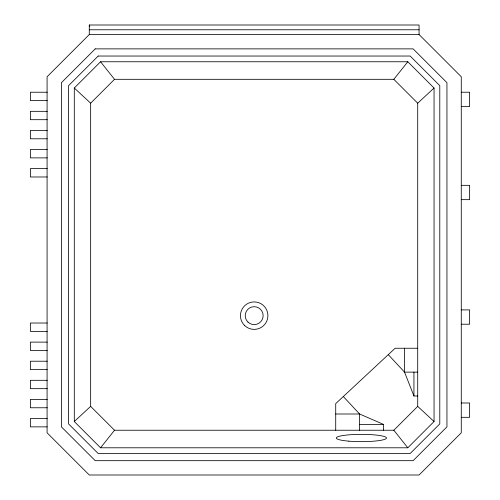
<?xml version="1.0" encoding="UTF-8"?>
<svg xmlns="http://www.w3.org/2000/svg" width="500" height="500" viewBox="0 0 500 500"><rect width="100%" height="100%" fill="white"/><g stroke="black" fill="none" stroke-linecap="round" stroke-linejoin="round"><path stroke-width="0.75" d="M100.556 447.788L407.8 447.788L434.056 421.525L434.056 88.025L407.8 61.762L100.556 61.762L74.3 88.025L74.3 421.525L100.556 447.788L114.525 430.238L393.831 430.238L417.706 406.369L417.706 103.181L393.831 79.312L114.525 79.312L90.65 103.181L90.65 406.369L114.525 430.238M393.831 79.312L407.8 61.762M89.281 34.55L47.081 76.75L47.081 432.8L89.281 475L419.069 475L461.275 432.8L461.275 76.75L419.069 34.55L89.281 34.55L89.281 25L419.069 25L419.069 34.55M74.3 421.525L90.65 406.369M417.706 103.181L434.056 88.025M89.281 29.775L419.069 29.775M47.206 92.231L30.369 92.231L30.369 100.588L47.206 100.588M461.275 92.225L469.631 92.225L469.631 106.55L461.275 106.55M47.206 111.331L30.369 111.331L30.369 119.688L47.206 119.688M47.206 130.431L30.369 130.431L30.369 138.787L47.206 138.787M47.206 149.525L30.369 149.525L30.369 157.881L47.206 157.881M47.206 168.625L30.369 168.625L30.369 176.981L47.206 176.981M461.275 185.331L469.631 185.331L469.631 199.656L461.275 199.656M461.275 309.894L469.631 309.894L469.631 324.219L461.275 324.219M47.206 323.019L30.369 323.019L30.369 331.375L47.206 331.375M47.206 342.119L30.369 342.119L30.369 350.475L47.206 350.475M417.706 348.25L395.144 348.25L335.719 403.612L335.719 430.238M47.206 361.213L30.369 361.213L30.369 369.569L47.206 369.569M417.706 372.125L404.538 372.125L388.263 354.656M47.206 380.312L30.369 380.312L30.369 388.669L47.206 388.669M404.538 348.25L404.538 372.125L413.938 396L417.706 396M47.206 399.412L30.369 399.412L30.369 407.769L47.206 407.769M461.275 403L469.631 403L469.631 417.319L461.275 417.319M335.719 414L359.594 414L383.462 424.387L383.462 430.238M47.206 418.512L30.369 418.512L30.369 426.863L47.144 426.863M359.594 424.387L383.462 424.387M74.3 88.025L90.65 103.181M417.706 406.369L434.056 421.525M343.319 396.531L359.594 414L359.594 430.238M100.556 61.762L114.525 79.312M393.831 430.238L407.8 447.788M89.281 25L89.819 26.444M413.938 372.125L413.938 396M95.219 48.875L61.406 82.681L61.406 426.863L95.219 460.675L413.137 460.675L446.95 426.863L446.95 82.681L413.137 48.875L95.219 48.875M98.181 56.037L68.569 85.65L68.569 423.9L98.181 453.512L410.169 453.512L439.787 423.9L439.787 85.65L410.169 56.037L98.181 56.037M247.956 322.081A8.95 8.95 0 0 0 262.863 317.825A8.95 8.95 0 0 0 251.719 307.044A8.95 8.95 0 0 0 247.956 322.081M244.631 325.513A13.725 13.725 0 0 0 267.494 318.981A13.725 13.725 0 0 0 250.406 302.45A13.725 13.725 0 0 0 244.631 325.513M348.869 441.163A25.069 3.644 0 0 0 386.469 438.006A25.069 3.644 0 0 0 348.869 434.85A25.069 3.644 0 0 0 348.869 441.163"/></g></svg>
